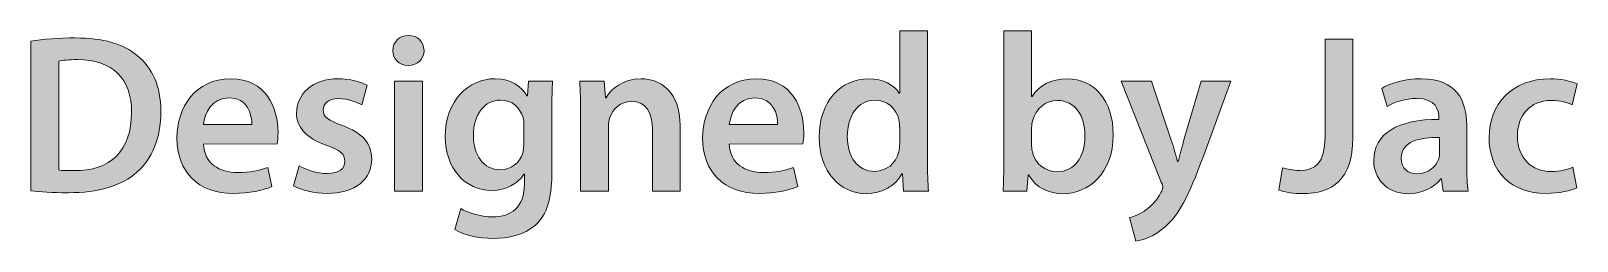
# Model space of a CAD drawing. Header units: inches. Extents: x 589 to 2016, y -1839 to -951.
# Drawn here: x 1193.7 to 1245.6, y -1159.7 to -1152.7 of the extents above; entities that cross this region are included whole.
import ezdxf

# ---------------------------------------------------------------- set-up
doc = ezdxf.new("R2010")
doc.units = ezdxf.units.IN
doc.header["$MEASUREMENT"] = 0
doc.layers.add('Layer 1', color=7, linetype='Continuous')

# ---------------------------------------------------------------- blocks, each defined once
blk = doc.blocks.new('block 316')
at = {"layer": 'Layer 1', "true_color": 0x010101}
h = blk.add_hatch(color=18, dxfattribs=at)
h.dxf.hatch_style = 2
edge = h.paths.add_edge_path()
edge.add_spline(control_points=[(1206.917, -1153.334), (1206.917, -1153.614), (1206.712, -1153.833), (1206.387, -1153.833), (1206.077, -1153.833), (1205.873, -1153.615), (1205.873, -1153.334), (1205.873, -1153.047), (1206.085, -1152.828), (1206.395, -1152.828), (1206.713, -1152.828), (1206.909, -1153.047), (1206.917, -1153.334)], knot_values=[0, 0, 0, 0, 1, 1, 1, 2, 2, 2, 3, 3, 3, 4, 4, 4, 4], degree=3, periodic=1)
h.paths.add_polyline_path([(1205.926, -1158.046), (1205.926, -1154.363), (1206.864, -1154.363), (1206.864, -1158.046)])
h = blk.add_hatch(color=18, dxfattribs=at)
h.dxf.hatch_style = 2
edge = h.paths.add_edge_path()
edge.add_spline(control_points=[(1223.787, -1152.676), (1223.787, -1152.676), (1223.787, -1157.01), (1223.787, -1157.01), (1223.787, -1157.388), (1223.802, -1157.796), (1223.818, -1158.046), (1223.818, -1158.046), (1222.985, -1158.046), (1222.985, -1158.046), (1222.985, -1158.046), (1222.948, -1157.463), (1222.948, -1157.463), (1222.948, -1157.463), (1222.933, -1157.463), (1222.933, -1157.463), (1222.714, -1157.871), (1222.268, -1158.129), (1221.731, -1158.129), (1220.853, -1158.129), (1220.158, -1157.38), (1220.158, -1156.246), (1220.15, -1155.013), (1220.922, -1154.28), (1221.807, -1154.28), (1222.314, -1154.28), (1222.676, -1154.491), (1222.843, -1154.764), (1222.843, -1154.764), (1222.858, -1154.764), (1222.858, -1154.764), (1222.858, -1154.764), (1222.858, -1152.677), (1222.858, -1152.677), (1222.858, -1152.677), (1223.787, -1152.677), (1223.787, -1152.677), (1223.787, -1152.677), (1223.787, -1152.676), (1223.787, -1152.676)], knot_values=[0, 0, 0, 0, 1, 1, 1, 2, 2, 2, 3, 3, 3, 4, 4, 4, 5, 5, 5, 6, 6, 6, 7, 7, 7, 8, 8, 8, 9, 9, 9, 10, 10, 10, 11, 11, 11, 12, 12, 12, 13, 13, 13, 13], degree=3, periodic=1)
edge = h.paths.add_edge_path()
edge.add_spline(control_points=[(1222.856, -1155.898), (1222.856, -1155.822), (1222.849, -1155.731), (1222.834, -1155.657), (1222.749, -1155.293), (1222.455, -1154.998), (1222.032, -1154.998), (1221.435, -1154.998), (1221.102, -1155.527), (1221.102, -1156.216), (1221.102, -1156.889), (1221.435, -1157.381), (1222.025, -1157.381), (1222.403, -1157.381), (1222.736, -1157.124), (1222.827, -1156.723), (1222.849, -1156.639), (1222.857, -1156.549), (1222.857, -1156.45), (1222.857, -1156.45), (1222.857, -1155.898), (1222.857, -1155.898), (1222.857, -1155.898), (1222.856, -1155.898), (1222.856, -1155.898)], knot_values=[0, 0, 0, 0, 1, 1, 1, 2, 2, 2, 3, 3, 3, 4, 4, 4, 5, 5, 5, 6, 6, 6, 7, 7, 7, 8, 8, 8, 8], degree=3, periodic=1)
h = blk.add_hatch(color=18, dxfattribs=at)
h.dxf.hatch_style = 2
edge = h.paths.add_edge_path()
edge.add_spline(control_points=[(1226.32, -1158.046), (1226.335, -1157.796), (1226.35, -1157.388), (1226.35, -1157.009), (1226.35, -1157.009), (1226.35, -1152.677), (1226.35, -1152.677), (1226.35, -1152.677), (1227.28, -1152.677), (1227.28, -1152.677), (1227.28, -1152.677), (1227.28, -1154.87), (1227.28, -1154.87), (1227.28, -1154.87), (1227.295, -1154.87), (1227.295, -1154.87), (1227.523, -1154.515), (1227.922, -1154.279), (1228.475, -1154.279), (1229.374, -1154.279), (1230.018, -1155.028), (1230.011, -1156.149), (1230.011, -1157.472), (1229.171, -1158.129), (1228.339, -1158.129), (1227.863, -1158.129), (1227.44, -1157.948), (1227.175, -1157.494), (1227.175, -1157.494), (1227.16, -1157.494), (1227.16, -1157.494), (1227.16, -1157.494), (1227.114, -1158.047), (1227.114, -1158.047), (1227.114, -1158.047), (1226.32, -1158.046), (1226.32, -1158.046), (1226.32, -1158.046), (1226.32, -1158.046), (1226.32, -1158.046)], knot_values=[0, 0, 0, 0, 1, 1, 1, 2, 2, 2, 3, 3, 3, 4, 4, 4, 5, 5, 5, 6, 6, 6, 7, 7, 7, 8, 8, 8, 9, 9, 9, 10, 10, 10, 11, 11, 11, 12, 12, 12, 13, 13, 13, 13], degree=3, periodic=1)
edge = h.paths.add_edge_path()
edge.add_spline(control_points=[(1227.28, -1156.526), (1227.28, -1156.601), (1227.287, -1156.677), (1227.303, -1156.744), (1227.401, -1157.115), (1227.726, -1157.394), (1228.127, -1157.394), (1228.709, -1157.394), (1229.065, -1156.925), (1229.065, -1156.184), (1229.065, -1155.534), (1228.755, -1155.005), (1228.135, -1155.005), (1227.757, -1155.005), (1227.417, -1155.277), (1227.31, -1155.686), (1227.295, -1155.753), (1227.28, -1155.836), (1227.28, -1155.928), (1227.28, -1155.928), (1227.28, -1156.526), (1227.28, -1156.526), (1227.28, -1156.526), (1227.28, -1156.526), (1227.28, -1156.526)], knot_values=[0, 0, 0, 0, 1, 1, 1, 2, 2, 2, 3, 3, 3, 4, 4, 4, 5, 5, 5, 6, 6, 6, 7, 7, 7, 8, 8, 8, 8], degree=3, periodic=1)
h = blk.add_hatch(color=18, dxfattribs=at)
h.dxf.hatch_style = 2
edge = h.paths.add_edge_path()
edge.add_spline(control_points=[(1193.745, -1153.018), (1194.153, -1152.949), (1194.674, -1152.911), (1195.226, -1152.911), (1196.179, -1152.911), (1196.837, -1153.108), (1197.306, -1153.501), (1197.798, -1153.902), (1198.101, -1154.507), (1198.101, -1155.375), (1198.101, -1156.284), (1197.791, -1156.964), (1197.306, -1157.402), (1196.8, -1157.864), (1195.991, -1158.098), (1194.999, -1158.098), (1194.455, -1158.098), (1194.047, -1158.067), (1193.745, -1158.03), (1193.745, -1158.03), (1193.745, -1153.018), (1193.745, -1153.018), (1193.745, -1153.018), (1193.745, -1153.018), (1193.745, -1153.018)], knot_values=[0, 0, 0, 0, 1, 1, 1, 2, 2, 2, 3, 3, 3, 4, 4, 4, 5, 5, 5, 6, 6, 6, 7, 7, 7, 8, 8, 8, 8], degree=3, periodic=1)
edge = h.paths.add_edge_path()
edge.add_spline(control_points=[(1194.675, -1157.335), (1194.803, -1157.358), (1195, -1157.358), (1195.189, -1157.358), (1196.399, -1157.365), (1197.117, -1156.7), (1197.117, -1155.405), (1197.125, -1154.279), (1196.474, -1153.636), (1195.31, -1153.636), (1195.015, -1153.636), (1194.803, -1153.658), (1194.675, -1153.688), (1194.675, -1153.688), (1194.675, -1157.335), (1194.675, -1157.335)], knot_values=[0, 0, 0, 0, 1, 1, 1, 2, 2, 2, 3, 3, 3, 4, 4, 4, 5, 5, 5, 5], degree=3, periodic=1)
h = blk.add_hatch(color=18, dxfattribs=at)
h.dxf.hatch_style = 2
edge = h.paths.add_edge_path()
edge.add_spline(control_points=[(1237.11, -1152.949), (1237.11, -1152.949), (1238.04, -1152.949), (1238.04, -1152.949), (1238.04, -1152.949), (1238.04, -1156.253), (1238.04, -1156.253), (1238.04, -1157.66), (1237.359, -1158.128), (1236.346, -1158.128), (1236.089, -1158.128), (1235.763, -1158.083), (1235.567, -1158.007), (1235.567, -1158.007), (1235.681, -1157.259), (1235.681, -1157.259), (1235.832, -1157.305), (1236.037, -1157.35), (1236.255, -1157.35), (1236.785, -1157.35), (1237.11, -1157.108), (1237.11, -1156.223), (1237.11, -1156.223), (1237.11, -1152.949), (1237.11, -1152.949)], knot_values=[0, 0, 0, 0, 1, 1, 1, 2, 2, 2, 3, 3, 3, 4, 4, 4, 5, 5, 5, 6, 6, 6, 7, 7, 7, 8, 8, 8, 8], degree=3, periodic=1)
h = blk.add_hatch(color=18, dxfattribs=at)
h.dxf.hatch_style = 2
edge = h.paths.add_edge_path()
edge.add_spline(control_points=[(1199.529, -1156.465), (1199.552, -1157.13), (1200.073, -1157.418), (1200.663, -1157.418), (1201.094, -1157.418), (1201.404, -1157.358), (1201.684, -1157.251), (1201.684, -1157.251), (1201.82, -1157.894), (1201.82, -1157.894), (1201.502, -1158.022), (1201.064, -1158.122), (1200.534, -1158.122), (1199.34, -1158.122), (1198.637, -1157.388), (1198.637, -1156.262), (1198.637, -1155.241), (1199.257, -1154.279), (1200.437, -1154.279), (1201.631, -1154.279), (1202.025, -1155.262), (1202.025, -1156.071), (1202.025, -1156.245), (1202.01, -1156.381), (1201.995, -1156.464), (1201.995, -1156.464), (1199.529, -1156.465), (1199.529, -1156.465), (1199.529, -1156.465), (1199.529, -1156.465), (1199.529, -1156.465)], knot_values=[0, 0, 0, 0, 1, 1, 1, 2, 2, 2, 3, 3, 3, 4, 4, 4, 5, 5, 5, 6, 6, 6, 7, 7, 7, 8, 8, 8, 9, 9, 9, 10, 10, 10, 10], degree=3, periodic=1)
edge = h.paths.add_edge_path()
edge.add_spline(control_points=[(1201.148, -1155.815), (1201.155, -1155.475), (1201.004, -1154.915), (1200.384, -1154.915), (1199.809, -1154.915), (1199.567, -1155.437), (1199.529, -1155.815), (1199.529, -1155.815), (1201.148, -1155.815), (1201.148, -1155.815)], knot_values=[0, 0, 0, 0, 1, 1, 1, 2, 2, 2, 3, 3, 3, 3], degree=3, periodic=1)
h = blk.add_hatch(color=18, dxfattribs=at)
h.dxf.hatch_style = 2
edge = h.paths.add_edge_path()
edge.add_spline(control_points=[(1202.728, -1157.191), (1202.939, -1157.319), (1203.34, -1157.455), (1203.673, -1157.455), (1204.081, -1157.455), (1204.263, -1157.289), (1204.263, -1157.047), (1204.263, -1156.799), (1204.112, -1156.669), (1203.658, -1156.51), (1202.94, -1156.262), (1202.638, -1155.868), (1202.645, -1155.436), (1202.645, -1154.786), (1203.182, -1154.28), (1204.036, -1154.28), (1204.445, -1154.28), (1204.801, -1154.387), (1205.012, -1154.498), (1205.012, -1154.498), (1204.831, -1155.157), (1204.831, -1155.157), (1204.672, -1155.066), (1204.377, -1154.945), (1204.052, -1154.945), (1203.719, -1154.945), (1203.538, -1155.104), (1203.538, -1155.331), (1203.538, -1155.565), (1203.712, -1155.678), (1204.181, -1155.845), (1204.846, -1156.086), (1205.156, -1156.427), (1205.164, -1156.971), (1205.164, -1157.636), (1204.642, -1158.121), (1203.667, -1158.121), (1203.221, -1158.121), (1202.82, -1158.014), (1202.548, -1157.864), (1202.548, -1157.864), (1202.728, -1157.191), (1202.728, -1157.191)], knot_values=[0, 0, 0, 0, 1, 1, 1, 2, 2, 2, 3, 3, 3, 4, 4, 4, 5, 5, 5, 6, 6, 6, 7, 7, 7, 8, 8, 8, 9, 9, 9, 10, 10, 10, 11, 11, 11, 12, 12, 12, 13, 13, 13, 14, 14, 14, 14], degree=3, periodic=1)
h = blk.add_hatch(color=18, dxfattribs=at)
h.dxf.hatch_style = 2
edge = h.paths.add_edge_path()
edge.add_spline(control_points=[(1211.227, -1154.363), (1211.212, -1154.612), (1211.197, -1154.915), (1211.197, -1155.422), (1211.197, -1155.422), (1211.197, -1157.509), (1211.197, -1157.509), (1211.197, -1158.281), (1211.038, -1158.833), (1210.652, -1159.18), (1210.267, -1159.52), (1209.737, -1159.626), (1209.231, -1159.626), (1208.762, -1159.626), (1208.263, -1159.529), (1207.946, -1159.331), (1207.946, -1159.331), (1208.15, -1158.627), (1208.15, -1158.627), (1208.384, -1158.764), (1208.777, -1158.906), (1209.224, -1158.906), (1209.828, -1158.906), (1210.283, -1158.589), (1210.283, -1157.796), (1210.283, -1157.796), (1210.283, -1157.478), (1210.283, -1157.478), (1210.283, -1157.478), (1210.267, -1157.478), (1210.267, -1157.478), (1210.055, -1157.803), (1209.677, -1158.022), (1209.194, -1158.022), (1208.278, -1158.022), (1207.628, -1157.266), (1207.628, -1156.222), (1207.628, -1155.011), (1208.414, -1154.278), (1209.299, -1154.278), (1209.858, -1154.278), (1210.191, -1154.551), (1210.365, -1154.853), (1210.365, -1154.853), (1210.381, -1154.853), (1210.381, -1154.853), (1210.381, -1154.853), (1210.418, -1154.361), (1210.418, -1154.361), (1210.418, -1154.361), (1211.227, -1154.361), (1211.227, -1154.361), (1211.227, -1154.361), (1211.227, -1154.363), (1211.227, -1154.363), (1211.227, -1154.363), (1211.227, -1154.363), (1211.227, -1154.363), (1211.227, -1154.363), (1211.227, -1154.363), (1211.227, -1154.363), (1211.227, -1154.363), (1211.227, -1154.363), (1211.227, -1154.363)], knot_values=[0, 0, 0, 0, 1, 1, 1, 2, 2, 2, 3, 3, 3, 4, 4, 4, 5, 5, 5, 6, 6, 6, 7, 7, 7, 8, 8, 8, 9, 9, 9, 10, 10, 10, 11, 11, 11, 12, 12, 12, 13, 13, 13, 14, 14, 14, 15, 15, 15, 16, 16, 16, 17, 17, 17, 18, 18, 18, 19, 19, 19, 20, 20, 20, 21, 21, 21, 21], degree=3, periodic=1)
edge = h.paths.add_edge_path()
edge.add_spline(control_points=[(1210.267, -1155.837), (1210.267, -1155.755), (1210.259, -1155.665), (1210.236, -1155.588), (1210.138, -1155.248), (1209.873, -1154.992), (1209.48, -1154.992), (1208.959, -1154.992), (1208.573, -1155.445), (1208.573, -1156.194), (1208.573, -1156.821), (1208.891, -1157.328), (1209.472, -1157.328), (1209.82, -1157.328), (1210.123, -1157.1), (1210.228, -1156.769), (1210.252, -1156.67), (1210.265, -1156.541), (1210.265, -1156.436), (1210.265, -1156.436), (1210.267, -1155.837), (1210.267, -1155.837), (1210.267, -1155.837), (1210.267, -1155.837), (1210.267, -1155.837)], knot_values=[0, 0, 0, 0, 1, 1, 1, 2, 2, 2, 3, 3, 3, 4, 4, 4, 5, 5, 5, 6, 6, 6, 7, 7, 7, 8, 8, 8, 8], degree=3, periodic=1)
h = blk.add_hatch(color=18, dxfattribs=at)
h.dxf.hatch_style = 2
edge = h.paths.add_edge_path()
edge.add_spline(control_points=[(1212.165, -1155.46), (1212.165, -1155.036), (1212.157, -1154.681), (1212.134, -1154.363), (1212.134, -1154.363), (1212.951, -1154.363), (1212.951, -1154.363), (1212.951, -1154.363), (1212.997, -1154.915), (1212.997, -1154.915), (1212.997, -1154.915), (1213.019, -1154.915), (1213.019, -1154.915), (1213.178, -1154.628), (1213.579, -1154.28), (1214.191, -1154.28), (1214.834, -1154.28), (1215.499, -1154.697), (1215.499, -1155.861), (1215.499, -1155.861), (1215.499, -1158.047), (1215.499, -1158.047), (1215.499, -1158.047), (1214.57, -1158.047), (1214.57, -1158.047), (1214.57, -1158.047), (1214.57, -1155.967), (1214.57, -1155.967), (1214.57, -1155.437), (1214.372, -1155.036), (1213.866, -1155.036), (1213.496, -1155.036), (1213.239, -1155.301), (1213.141, -1155.581), (1213.11, -1155.665), (1213.103, -1155.778), (1213.103, -1155.883), (1213.103, -1155.883), (1213.103, -1158.046), (1213.103, -1158.046), (1213.103, -1158.046), (1212.164, -1158.046), (1212.164, -1158.046), (1212.164, -1158.046), (1212.165, -1155.46), (1212.165, -1155.46), (1212.165, -1155.46), (1212.165, -1155.46), (1212.165, -1155.46)], knot_values=[0, 0, 0, 0, 1, 1, 1, 2, 2, 2, 3, 3, 3, 4, 4, 4, 5, 5, 5, 6, 6, 6, 7, 7, 7, 8, 8, 8, 9, 9, 9, 10, 10, 10, 11, 11, 11, 12, 12, 12, 13, 13, 13, 14, 14, 14, 15, 15, 15, 16, 16, 16, 16], degree=3, periodic=1)
h = blk.add_hatch(color=18, dxfattribs=at)
h.dxf.hatch_style = 2
edge = h.paths.add_edge_path()
edge.add_spline(control_points=[(1217.147, -1156.465), (1217.17, -1157.13), (1217.692, -1157.418), (1218.282, -1157.418), (1218.713, -1157.418), (1219.023, -1157.358), (1219.302, -1157.251), (1219.302, -1157.251), (1219.439, -1157.894), (1219.439, -1157.894), (1219.121, -1158.022), (1218.683, -1158.122), (1218.153, -1158.122), (1216.959, -1158.122), (1216.255, -1157.388), (1216.255, -1156.262), (1216.255, -1155.241), (1216.876, -1154.279), (1218.056, -1154.279), (1219.25, -1154.279), (1219.643, -1155.262), (1219.643, -1156.071), (1219.643, -1156.245), (1219.628, -1156.381), (1219.613, -1156.464), (1219.613, -1156.464), (1217.147, -1156.465), (1217.147, -1156.465), (1217.147, -1156.465), (1217.147, -1156.465), (1217.147, -1156.465)], knot_values=[0, 0, 0, 0, 1, 1, 1, 2, 2, 2, 3, 3, 3, 4, 4, 4, 5, 5, 5, 6, 6, 6, 7, 7, 7, 8, 8, 8, 9, 9, 9, 10, 10, 10, 10], degree=3, periodic=1)
edge = h.paths.add_edge_path()
edge.add_spline(control_points=[(1218.766, -1155.815), (1218.773, -1155.475), (1218.622, -1154.915), (1218.001, -1154.915), (1217.427, -1154.915), (1217.185, -1155.437), (1217.147, -1155.815), (1217.147, -1155.815), (1218.766, -1155.815), (1218.766, -1155.815)], knot_values=[0, 0, 0, 0, 1, 1, 1, 2, 2, 2, 3, 3, 3, 3], degree=3, periodic=1)
h = blk.add_hatch(color=18, dxfattribs=at)
h.dxf.hatch_style = 2
edge = h.paths.add_edge_path()
edge.add_spline(control_points=[(1231.295, -1154.363), (1231.295, -1154.363), (1231.96, -1156.336), (1231.96, -1156.336), (1232.036, -1156.563), (1232.112, -1156.843), (1232.165, -1157.055), (1232.165, -1157.055), (1232.187, -1157.055), (1232.187, -1157.055), (1232.247, -1156.843), (1232.315, -1156.571), (1232.384, -1156.328), (1232.384, -1156.328), (1232.959, -1154.363), (1232.959, -1154.363), (1232.959, -1154.363), (1233.957, -1154.363), (1233.957, -1154.363), (1233.957, -1154.363), (1233.035, -1156.874), (1233.035, -1156.874), (1232.528, -1158.25), (1232.188, -1158.863), (1231.749, -1159.241), (1231.387, -1159.566), (1231.008, -1159.687), (1230.774, -1159.717), (1230.774, -1159.717), (1230.562, -1158.931), (1230.562, -1158.931), (1230.72, -1158.893), (1230.917, -1158.81), (1231.106, -1158.673), (1231.28, -1158.56), (1231.484, -1158.342), (1231.613, -1158.092), (1231.65, -1158.023), (1231.673, -1157.97), (1231.673, -1157.924), (1231.673, -1157.887), (1231.666, -1157.834), (1231.62, -1157.743), (1231.62, -1157.743), (1230.274, -1154.363), (1230.274, -1154.363), (1230.274, -1154.363), (1231.294, -1154.363), (1231.294, -1154.363), (1231.294, -1154.363), (1231.295, -1154.363), (1231.295, -1154.363), (1231.295, -1154.363), (1231.295, -1154.363), (1231.295, -1154.363)], knot_values=[0, 0, 0, 0, 1, 1, 1, 2, 2, 2, 3, 3, 3, 4, 4, 4, 5, 5, 5, 6, 6, 6, 7, 7, 7, 8, 8, 8, 9, 9, 9, 10, 10, 10, 11, 11, 11, 12, 12, 12, 13, 13, 13, 14, 14, 14, 15, 15, 15, 16, 16, 16, 17, 17, 17, 18, 18, 18, 18], degree=3, periodic=1)
h = blk.add_hatch(color=18, dxfattribs=at)
h.dxf.hatch_style = 2
edge = h.paths.add_edge_path()
edge.add_spline(control_points=[(1241.072, -1158.046), (1241.072, -1158.046), (1241.012, -1157.636), (1241.012, -1157.636), (1241.012, -1157.636), (1240.99, -1157.636), (1240.99, -1157.636), (1240.762, -1157.924), (1240.377, -1158.129), (1239.9, -1158.129), (1239.159, -1158.129), (1238.743, -1157.592), (1238.743, -1157.033), (1238.743, -1156.102), (1239.567, -1155.634), (1240.928, -1155.641), (1240.928, -1155.641), (1240.928, -1155.58), (1240.928, -1155.58), (1240.928, -1155.339), (1240.831, -1154.937), (1240.18, -1154.937), (1239.818, -1154.937), (1239.439, -1155.051), (1239.191, -1155.209), (1239.191, -1155.209), (1239.009, -1154.605), (1239.009, -1154.605), (1239.281, -1154.437), (1239.757, -1154.279), (1240.34, -1154.279), (1241.519, -1154.279), (1241.86, -1155.027), (1241.86, -1155.829), (1241.86, -1155.829), (1241.86, -1157.16), (1241.86, -1157.16), (1241.86, -1157.492), (1241.875, -1157.818), (1241.912, -1158.046), (1241.912, -1158.046), (1241.072, -1158.046), (1241.072, -1158.046), (1241.072, -1158.046), (1241.072, -1158.046), (1241.072, -1158.046), (1241.072, -1158.046), (1241.072, -1158.046), (1241.072, -1158.046), (1241.072, -1158.046), (1241.072, -1158.046), (1241.072, -1158.046)], knot_values=[0, 0, 0, 0, 1, 1, 1, 2, 2, 2, 3, 3, 3, 4, 4, 4, 5, 5, 5, 6, 6, 6, 7, 7, 7, 8, 8, 8, 9, 9, 9, 10, 10, 10, 11, 11, 11, 12, 12, 12, 13, 13, 13, 14, 14, 14, 15, 15, 15, 16, 16, 16, 17, 17, 17, 17], degree=3, periodic=1)
edge = h.paths.add_edge_path()
edge.add_spline(control_points=[(1240.951, -1156.246), (1240.294, -1156.231), (1239.667, -1156.375), (1239.667, -1156.934), (1239.667, -1157.297), (1239.901, -1157.464), (1240.196, -1157.464), (1240.566, -1157.464), (1240.839, -1157.222), (1240.921, -1156.957), (1240.945, -1156.89), (1240.952, -1156.814), (1240.952, -1156.753), (1240.952, -1156.753), (1240.951, -1156.246), (1240.951, -1156.246), (1240.951, -1156.246), (1240.951, -1156.246), (1240.951, -1156.246)], knot_values=[0, 0, 0, 0, 1, 1, 1, 2, 2, 2, 3, 3, 3, 4, 4, 4, 5, 5, 5, 6, 6, 6, 6], degree=3, periodic=1)
h = blk.add_hatch(color=18, dxfattribs=at)
h.dxf.hatch_style = 2
edge = h.paths.add_edge_path()
edge.add_spline(control_points=[(1245.549, -1157.932), (1245.352, -1158.023), (1244.967, -1158.121), (1244.506, -1158.121), (1243.357, -1158.121), (1242.608, -1157.387), (1242.608, -1156.246), (1242.608, -1155.142), (1243.364, -1154.28), (1244.658, -1154.28), (1244.998, -1154.28), (1245.346, -1154.356), (1245.557, -1154.454), (1245.557, -1154.454), (1245.39, -1155.149), (1245.39, -1155.149), (1245.239, -1155.082), (1245.02, -1155.005), (1244.686, -1155.005), (1243.975, -1155.005), (1243.553, -1155.527), (1243.56, -1156.201), (1243.56, -1156.956), (1244.052, -1157.388), (1244.686, -1157.388), (1245.012, -1157.388), (1245.239, -1157.32), (1245.42, -1157.244), (1245.42, -1157.244), (1245.549, -1157.932), (1245.549, -1157.932)], knot_values=[0, 0, 0, 0, 1, 1, 1, 2, 2, 2, 3, 3, 3, 4, 4, 4, 5, 5, 5, 6, 6, 6, 7, 7, 7, 8, 8, 8, 9, 9, 9, 10, 10, 10, 10], degree=3, periodic=1)
at = {"layer": 'Layer 1', "lineweight": 0}
blk.add_lwpolyline([(1205.926, -1158.046), (1205.926, -1154.363), (1206.864, -1154.363), (1206.864, -1158.046), (1205.926, -1158.046)], dxfattribs=at)
for points, knots in [([(1206.917, -1153.334), (1206.917, -1153.614), (1206.712, -1153.833), (1206.387, -1153.833), (1206.077, -1153.833), (1205.873, -1153.615), (1205.873, -1153.334), (1205.873, -1153.047), (1206.085, -1152.828), (1206.395, -1152.828), (1206.713, -1152.828), (1206.909, -1153.047), (1206.917, -1153.334)], [0, 0, 0, 0, 1, 1, 1, 2, 2, 2, 3, 3, 3, 4, 4, 4, 4]), ([(1223.787, -1152.676), (1223.787, -1152.676), (1223.787, -1157.01), (1223.787, -1157.01), (1223.787, -1157.388), (1223.802, -1157.796), (1223.818, -1158.046), (1223.818, -1158.046), (1222.985, -1158.046), (1222.985, -1158.046), (1222.985, -1158.046), (1222.948, -1157.463), (1222.948, -1157.463), (1222.948, -1157.463), (1222.933, -1157.463), (1222.933, -1157.463), (1222.714, -1157.871), (1222.268, -1158.129), (1221.731, -1158.129), (1220.853, -1158.129), (1220.158, -1157.38), (1220.158, -1156.246), (1220.15, -1155.013), (1220.922, -1154.28), (1221.807, -1154.28), (1222.314, -1154.28), (1222.676, -1154.491), (1222.843, -1154.764), (1222.843, -1154.764), (1222.858, -1154.764), (1222.858, -1154.764), (1222.858, -1154.764), (1222.858, -1152.677), (1222.858, -1152.677), (1222.858, -1152.677), (1223.787, -1152.677), (1223.787, -1152.677), (1223.787, -1152.677), (1223.787, -1152.676), (1223.787, -1152.676)], [0, 0, 0, 0, 1, 1, 1, 2, 2, 2, 3, 3, 3, 4, 4, 4, 5, 5, 5, 6, 6, 6, 7, 7, 7, 8, 8, 8, 9, 9, 9, 10, 10, 10, 11, 11, 11, 12, 12, 12, 13, 13, 13, 13]), ([(1226.32, -1158.046), (1226.335, -1157.796), (1226.35, -1157.388), (1226.35, -1157.009), (1226.35, -1157.009), (1226.35, -1152.677), (1226.35, -1152.677), (1226.35, -1152.677), (1227.28, -1152.677), (1227.28, -1152.677), (1227.28, -1152.677), (1227.28, -1154.87), (1227.28, -1154.87), (1227.28, -1154.87), (1227.295, -1154.87), (1227.295, -1154.87), (1227.523, -1154.515), (1227.922, -1154.279), (1228.475, -1154.279), (1229.374, -1154.279), (1230.018, -1155.028), (1230.011, -1156.149), (1230.011, -1157.472), (1229.171, -1158.129), (1228.339, -1158.129), (1227.863, -1158.129), (1227.44, -1157.948), (1227.175, -1157.494), (1227.175, -1157.494), (1227.16, -1157.494), (1227.16, -1157.494), (1227.16, -1157.494), (1227.114, -1158.047), (1227.114, -1158.047), (1227.114, -1158.047), (1226.32, -1158.046), (1226.32, -1158.046), (1226.32, -1158.046), (1226.32, -1158.046), (1226.32, -1158.046)], [0, 0, 0, 0, 1, 1, 1, 2, 2, 2, 3, 3, 3, 4, 4, 4, 5, 5, 5, 6, 6, 6, 7, 7, 7, 8, 8, 8, 9, 9, 9, 10, 10, 10, 11, 11, 11, 12, 12, 12, 13, 13, 13, 13]), ([(1193.745, -1153.018), (1194.153, -1152.949), (1194.674, -1152.911), (1195.226, -1152.911), (1196.179, -1152.911), (1196.837, -1153.108), (1197.306, -1153.501), (1197.798, -1153.902), (1198.101, -1154.507), (1198.101, -1155.375), (1198.101, -1156.284), (1197.791, -1156.964), (1197.306, -1157.402), (1196.8, -1157.864), (1195.991, -1158.098), (1194.999, -1158.098), (1194.455, -1158.098), (1194.047, -1158.067), (1193.745, -1158.03), (1193.745, -1158.03), (1193.745, -1153.018), (1193.745, -1153.018), (1193.745, -1153.018), (1193.745, -1153.018), (1193.745, -1153.018)], [0, 0, 0, 0, 1, 1, 1, 2, 2, 2, 3, 3, 3, 4, 4, 4, 5, 5, 5, 6, 6, 6, 7, 7, 7, 8, 8, 8, 8]), ([(1237.11, -1152.949), (1237.11, -1152.949), (1238.04, -1152.949), (1238.04, -1152.949), (1238.04, -1152.949), (1238.04, -1156.253), (1238.04, -1156.253), (1238.04, -1157.66), (1237.359, -1158.128), (1236.346, -1158.128), (1236.089, -1158.128), (1235.763, -1158.083), (1235.567, -1158.007), (1235.567, -1158.007), (1235.681, -1157.259), (1235.681, -1157.259), (1235.832, -1157.305), (1236.037, -1157.35), (1236.255, -1157.35), (1236.785, -1157.35), (1237.11, -1157.108), (1237.11, -1156.223), (1237.11, -1156.223), (1237.11, -1152.949), (1237.11, -1152.949)], [0, 0, 0, 0, 1, 1, 1, 2, 2, 2, 3, 3, 3, 4, 4, 4, 5, 5, 5, 6, 6, 6, 7, 7, 7, 8, 8, 8, 8]), ([(1194.675, -1157.335), (1194.803, -1157.358), (1195, -1157.358), (1195.189, -1157.358), (1196.399, -1157.365), (1197.117, -1156.7), (1197.117, -1155.405), (1197.125, -1154.279), (1196.474, -1153.636), (1195.31, -1153.636), (1195.015, -1153.636), (1194.803, -1153.658), (1194.675, -1153.688), (1194.675, -1153.688), (1194.675, -1157.335), (1194.675, -1157.335)], [0, 0, 0, 0, 1, 1, 1, 2, 2, 2, 3, 3, 3, 4, 4, 4, 5, 5, 5, 5]), ([(1199.529, -1156.465), (1199.552, -1157.13), (1200.073, -1157.418), (1200.663, -1157.418), (1201.094, -1157.418), (1201.404, -1157.358), (1201.684, -1157.251), (1201.684, -1157.251), (1201.82, -1157.894), (1201.82, -1157.894), (1201.502, -1158.022), (1201.064, -1158.122), (1200.534, -1158.122), (1199.34, -1158.122), (1198.637, -1157.388), (1198.637, -1156.262), (1198.637, -1155.241), (1199.257, -1154.279), (1200.437, -1154.279), (1201.631, -1154.279), (1202.025, -1155.262), (1202.025, -1156.071), (1202.025, -1156.245), (1202.01, -1156.381), (1201.995, -1156.464), (1201.995, -1156.464), (1199.529, -1156.465), (1199.529, -1156.465), (1199.529, -1156.465), (1199.529, -1156.465), (1199.529, -1156.465)], [0, 0, 0, 0, 1, 1, 1, 2, 2, 2, 3, 3, 3, 4, 4, 4, 5, 5, 5, 6, 6, 6, 7, 7, 7, 8, 8, 8, 9, 9, 9, 10, 10, 10, 10]), ([(1202.728, -1157.191), (1202.939, -1157.319), (1203.34, -1157.455), (1203.673, -1157.455), (1204.081, -1157.455), (1204.263, -1157.289), (1204.263, -1157.047), (1204.263, -1156.799), (1204.112, -1156.669), (1203.658, -1156.51), (1202.94, -1156.262), (1202.638, -1155.868), (1202.645, -1155.436), (1202.645, -1154.786), (1203.182, -1154.28), (1204.036, -1154.28), (1204.445, -1154.28), (1204.801, -1154.387), (1205.012, -1154.498), (1205.012, -1154.498), (1204.831, -1155.157), (1204.831, -1155.157), (1204.672, -1155.066), (1204.377, -1154.945), (1204.052, -1154.945), (1203.719, -1154.945), (1203.538, -1155.104), (1203.538, -1155.331), (1203.538, -1155.565), (1203.712, -1155.678), (1204.181, -1155.845), (1204.846, -1156.086), (1205.156, -1156.427), (1205.164, -1156.971), (1205.164, -1157.636), (1204.642, -1158.121), (1203.667, -1158.121), (1203.221, -1158.121), (1202.82, -1158.014), (1202.548, -1157.864), (1202.548, -1157.864), (1202.728, -1157.191), (1202.728, -1157.191)], [0, 0, 0, 0, 1, 1, 1, 2, 2, 2, 3, 3, 3, 4, 4, 4, 5, 5, 5, 6, 6, 6, 7, 7, 7, 8, 8, 8, 9, 9, 9, 10, 10, 10, 11, 11, 11, 12, 12, 12, 13, 13, 13, 14, 14, 14, 14]), ([(1211.227, -1154.363), (1211.212, -1154.612), (1211.197, -1154.915), (1211.197, -1155.422), (1211.197, -1155.422), (1211.197, -1157.509), (1211.197, -1157.509), (1211.197, -1158.281), (1211.038, -1158.833), (1210.652, -1159.18), (1210.267, -1159.52), (1209.737, -1159.626), (1209.231, -1159.626), (1208.762, -1159.626), (1208.263, -1159.529), (1207.946, -1159.331), (1207.946, -1159.331), (1208.15, -1158.627), (1208.15, -1158.627), (1208.384, -1158.764), (1208.777, -1158.906), (1209.224, -1158.906), (1209.828, -1158.906), (1210.283, -1158.589), (1210.283, -1157.796), (1210.283, -1157.796), (1210.283, -1157.478), (1210.283, -1157.478), (1210.283, -1157.478), (1210.267, -1157.478), (1210.267, -1157.478), (1210.055, -1157.803), (1209.677, -1158.022), (1209.194, -1158.022), (1208.278, -1158.022), (1207.628, -1157.266), (1207.628, -1156.222), (1207.628, -1155.011), (1208.414, -1154.278), (1209.299, -1154.278), (1209.858, -1154.278), (1210.191, -1154.551), (1210.365, -1154.853), (1210.365, -1154.853), (1210.381, -1154.853), (1210.381, -1154.853), (1210.381, -1154.853), (1210.418, -1154.361), (1210.418, -1154.361), (1210.418, -1154.361), (1211.227, -1154.361), (1211.227, -1154.361), (1211.227, -1154.361), (1211.227, -1154.363), (1211.227, -1154.363), (1211.227, -1154.363), (1211.227, -1154.363), (1211.227, -1154.363), (1211.227, -1154.363), (1211.227, -1154.363), (1211.227, -1154.363), (1211.227, -1154.363), (1211.227, -1154.363), (1211.227, -1154.363)], [0, 0, 0, 0, 1, 1, 1, 2, 2, 2, 3, 3, 3, 4, 4, 4, 5, 5, 5, 6, 6, 6, 7, 7, 7, 8, 8, 8, 9, 9, 9, 10, 10, 10, 11, 11, 11, 12, 12, 12, 13, 13, 13, 14, 14, 14, 15, 15, 15, 16, 16, 16, 17, 17, 17, 18, 18, 18, 19, 19, 19, 20, 20, 20, 21, 21, 21, 21]), ([(1212.165, -1155.46), (1212.165, -1155.036), (1212.157, -1154.681), (1212.134, -1154.363), (1212.134, -1154.363), (1212.951, -1154.363), (1212.951, -1154.363), (1212.951, -1154.363), (1212.997, -1154.915), (1212.997, -1154.915), (1212.997, -1154.915), (1213.019, -1154.915), (1213.019, -1154.915), (1213.178, -1154.628), (1213.579, -1154.28), (1214.191, -1154.28), (1214.834, -1154.28), (1215.499, -1154.697), (1215.499, -1155.861), (1215.499, -1155.861), (1215.499, -1158.047), (1215.499, -1158.047), (1215.499, -1158.047), (1214.57, -1158.047), (1214.57, -1158.047), (1214.57, -1158.047), (1214.57, -1155.967), (1214.57, -1155.967), (1214.57, -1155.437), (1214.372, -1155.036), (1213.866, -1155.036), (1213.496, -1155.036), (1213.239, -1155.301), (1213.141, -1155.581), (1213.11, -1155.665), (1213.103, -1155.778), (1213.103, -1155.883), (1213.103, -1155.883), (1213.103, -1158.046), (1213.103, -1158.046), (1213.103, -1158.046), (1212.164, -1158.046), (1212.164, -1158.046), (1212.164, -1158.046), (1212.165, -1155.46), (1212.165, -1155.46), (1212.165, -1155.46), (1212.165, -1155.46), (1212.165, -1155.46)], [0, 0, 0, 0, 1, 1, 1, 2, 2, 2, 3, 3, 3, 4, 4, 4, 5, 5, 5, 6, 6, 6, 7, 7, 7, 8, 8, 8, 9, 9, 9, 10, 10, 10, 11, 11, 11, 12, 12, 12, 13, 13, 13, 14, 14, 14, 15, 15, 15, 16, 16, 16, 16]), ([(1217.147, -1156.465), (1217.17, -1157.13), (1217.692, -1157.418), (1218.282, -1157.418), (1218.713, -1157.418), (1219.023, -1157.358), (1219.302, -1157.251), (1219.302, -1157.251), (1219.439, -1157.894), (1219.439, -1157.894), (1219.121, -1158.022), (1218.683, -1158.122), (1218.153, -1158.122), (1216.959, -1158.122), (1216.255, -1157.388), (1216.255, -1156.262), (1216.255, -1155.241), (1216.876, -1154.279), (1218.056, -1154.279), (1219.25, -1154.279), (1219.643, -1155.262), (1219.643, -1156.071), (1219.643, -1156.245), (1219.628, -1156.381), (1219.613, -1156.464), (1219.613, -1156.464), (1217.147, -1156.465), (1217.147, -1156.465), (1217.147, -1156.465), (1217.147, -1156.465), (1217.147, -1156.465)], [0, 0, 0, 0, 1, 1, 1, 2, 2, 2, 3, 3, 3, 4, 4, 4, 5, 5, 5, 6, 6, 6, 7, 7, 7, 8, 8, 8, 9, 9, 9, 10, 10, 10, 10]), ([(1231.295, -1154.363), (1231.295, -1154.363), (1231.96, -1156.336), (1231.96, -1156.336), (1232.036, -1156.563), (1232.112, -1156.843), (1232.165, -1157.055), (1232.165, -1157.055), (1232.187, -1157.055), (1232.187, -1157.055), (1232.247, -1156.843), (1232.315, -1156.571), (1232.384, -1156.328), (1232.384, -1156.328), (1232.959, -1154.363), (1232.959, -1154.363), (1232.959, -1154.363), (1233.957, -1154.363), (1233.957, -1154.363), (1233.957, -1154.363), (1233.035, -1156.874), (1233.035, -1156.874), (1232.528, -1158.25), (1232.188, -1158.863), (1231.749, -1159.241), (1231.387, -1159.566), (1231.008, -1159.687), (1230.774, -1159.717), (1230.774, -1159.717), (1230.562, -1158.931), (1230.562, -1158.931), (1230.72, -1158.893), (1230.917, -1158.81), (1231.106, -1158.673), (1231.28, -1158.56), (1231.484, -1158.342), (1231.613, -1158.092), (1231.65, -1158.023), (1231.673, -1157.97), (1231.673, -1157.924), (1231.673, -1157.887), (1231.666, -1157.834), (1231.62, -1157.743), (1231.62, -1157.743), (1230.274, -1154.363), (1230.274, -1154.363), (1230.274, -1154.363), (1231.294, -1154.363), (1231.294, -1154.363), (1231.294, -1154.363), (1231.295, -1154.363), (1231.295, -1154.363), (1231.295, -1154.363), (1231.295, -1154.363), (1231.295, -1154.363)], [0, 0, 0, 0, 1, 1, 1, 2, 2, 2, 3, 3, 3, 4, 4, 4, 5, 5, 5, 6, 6, 6, 7, 7, 7, 8, 8, 8, 9, 9, 9, 10, 10, 10, 11, 11, 11, 12, 12, 12, 13, 13, 13, 14, 14, 14, 15, 15, 15, 16, 16, 16, 17, 17, 17, 18, 18, 18, 18]), ([(1241.072, -1158.046), (1241.072, -1158.046), (1241.012, -1157.636), (1241.012, -1157.636), (1241.012, -1157.636), (1240.99, -1157.636), (1240.99, -1157.636), (1240.762, -1157.924), (1240.377, -1158.129), (1239.9, -1158.129), (1239.159, -1158.129), (1238.743, -1157.592), (1238.743, -1157.033), (1238.743, -1156.102), (1239.567, -1155.634), (1240.928, -1155.641), (1240.928, -1155.641), (1240.928, -1155.58), (1240.928, -1155.58), (1240.928, -1155.339), (1240.831, -1154.937), (1240.18, -1154.937), (1239.818, -1154.937), (1239.439, -1155.051), (1239.191, -1155.209), (1239.191, -1155.209), (1239.009, -1154.605), (1239.009, -1154.605), (1239.281, -1154.437), (1239.757, -1154.279), (1240.34, -1154.279), (1241.519, -1154.279), (1241.86, -1155.027), (1241.86, -1155.829), (1241.86, -1155.829), (1241.86, -1157.16), (1241.86, -1157.16), (1241.86, -1157.492), (1241.875, -1157.818), (1241.912, -1158.046), (1241.912, -1158.046), (1241.072, -1158.046), (1241.072, -1158.046), (1241.072, -1158.046), (1241.072, -1158.046), (1241.072, -1158.046), (1241.072, -1158.046), (1241.072, -1158.046), (1241.072, -1158.046), (1241.072, -1158.046), (1241.072, -1158.046), (1241.072, -1158.046)], [0, 0, 0, 0, 1, 1, 1, 2, 2, 2, 3, 3, 3, 4, 4, 4, 5, 5, 5, 6, 6, 6, 7, 7, 7, 8, 8, 8, 9, 9, 9, 10, 10, 10, 11, 11, 11, 12, 12, 12, 13, 13, 13, 14, 14, 14, 15, 15, 15, 16, 16, 16, 17, 17, 17, 17]), ([(1245.549, -1157.932), (1245.352, -1158.023), (1244.967, -1158.121), (1244.506, -1158.121), (1243.357, -1158.121), (1242.608, -1157.387), (1242.608, -1156.246), (1242.608, -1155.142), (1243.364, -1154.28), (1244.658, -1154.28), (1244.998, -1154.28), (1245.346, -1154.356), (1245.557, -1154.454), (1245.557, -1154.454), (1245.39, -1155.149), (1245.39, -1155.149), (1245.239, -1155.082), (1245.02, -1155.005), (1244.686, -1155.005), (1243.975, -1155.005), (1243.553, -1155.527), (1243.56, -1156.201), (1243.56, -1156.956), (1244.052, -1157.388), (1244.686, -1157.388), (1245.012, -1157.388), (1245.239, -1157.32), (1245.42, -1157.244), (1245.42, -1157.244), (1245.549, -1157.932), (1245.549, -1157.932)], [0, 0, 0, 0, 1, 1, 1, 2, 2, 2, 3, 3, 3, 4, 4, 4, 5, 5, 5, 6, 6, 6, 7, 7, 7, 8, 8, 8, 9, 9, 9, 10, 10, 10, 10]), ([(1201.148, -1155.815), (1201.155, -1155.475), (1201.004, -1154.915), (1200.384, -1154.915), (1199.809, -1154.915), (1199.567, -1155.437), (1199.529, -1155.815), (1199.529, -1155.815), (1201.148, -1155.815), (1201.148, -1155.815)], [0, 0, 0, 0, 1, 1, 1, 2, 2, 2, 3, 3, 3, 3]), ([(1210.267, -1155.837), (1210.267, -1155.755), (1210.259, -1155.665), (1210.236, -1155.588), (1210.138, -1155.248), (1209.873, -1154.992), (1209.48, -1154.992), (1208.959, -1154.992), (1208.573, -1155.445), (1208.573, -1156.194), (1208.573, -1156.821), (1208.891, -1157.328), (1209.472, -1157.328), (1209.82, -1157.328), (1210.123, -1157.1), (1210.228, -1156.769), (1210.252, -1156.67), (1210.265, -1156.541), (1210.265, -1156.436), (1210.265, -1156.436), (1210.267, -1155.837), (1210.267, -1155.837), (1210.267, -1155.837), (1210.267, -1155.837), (1210.267, -1155.837)], [0, 0, 0, 0, 1, 1, 1, 2, 2, 2, 3, 3, 3, 4, 4, 4, 5, 5, 5, 6, 6, 6, 7, 7, 7, 8, 8, 8, 8]), ([(1218.766, -1155.815), (1218.773, -1155.475), (1218.622, -1154.915), (1218.001, -1154.915), (1217.427, -1154.915), (1217.185, -1155.437), (1217.147, -1155.815), (1217.147, -1155.815), (1218.766, -1155.815), (1218.766, -1155.815)], [0, 0, 0, 0, 1, 1, 1, 2, 2, 2, 3, 3, 3, 3]), ([(1222.856, -1155.898), (1222.856, -1155.822), (1222.849, -1155.731), (1222.834, -1155.657), (1222.749, -1155.293), (1222.455, -1154.998), (1222.032, -1154.998), (1221.435, -1154.998), (1221.102, -1155.527), (1221.102, -1156.216), (1221.102, -1156.889), (1221.435, -1157.381), (1222.025, -1157.381), (1222.403, -1157.381), (1222.736, -1157.124), (1222.827, -1156.723), (1222.849, -1156.639), (1222.857, -1156.549), (1222.857, -1156.45), (1222.857, -1156.45), (1222.857, -1155.898), (1222.857, -1155.898), (1222.857, -1155.898), (1222.856, -1155.898), (1222.856, -1155.898)], [0, 0, 0, 0, 1, 1, 1, 2, 2, 2, 3, 3, 3, 4, 4, 4, 5, 5, 5, 6, 6, 6, 7, 7, 7, 8, 8, 8, 8]), ([(1227.28, -1156.526), (1227.28, -1156.601), (1227.287, -1156.677), (1227.303, -1156.744), (1227.401, -1157.115), (1227.726, -1157.394), (1228.127, -1157.394), (1228.709, -1157.394), (1229.065, -1156.925), (1229.065, -1156.184), (1229.065, -1155.534), (1228.755, -1155.005), (1228.135, -1155.005), (1227.757, -1155.005), (1227.417, -1155.277), (1227.31, -1155.686), (1227.295, -1155.753), (1227.28, -1155.836), (1227.28, -1155.928), (1227.28, -1155.928), (1227.28, -1156.526), (1227.28, -1156.526), (1227.28, -1156.526), (1227.28, -1156.526), (1227.28, -1156.526)], [0, 0, 0, 0, 1, 1, 1, 2, 2, 2, 3, 3, 3, 4, 4, 4, 5, 5, 5, 6, 6, 6, 7, 7, 7, 8, 8, 8, 8]), ([(1240.951, -1156.246), (1240.294, -1156.231), (1239.667, -1156.375), (1239.667, -1156.934), (1239.667, -1157.297), (1239.901, -1157.464), (1240.196, -1157.464), (1240.566, -1157.464), (1240.839, -1157.222), (1240.921, -1156.957), (1240.945, -1156.89), (1240.952, -1156.814), (1240.952, -1156.753), (1240.952, -1156.753), (1240.951, -1156.246), (1240.951, -1156.246), (1240.951, -1156.246), (1240.951, -1156.246), (1240.951, -1156.246)], [0, 0, 0, 0, 1, 1, 1, 2, 2, 2, 3, 3, 3, 4, 4, 4, 5, 5, 5, 6, 6, 6, 6])]:
    blk.add_open_spline(points, degree=3, knots=knots, dxfattribs=at)
blk = doc.blocks.new('block 312')
at = {"layer": 'Layer 1'}
blk.add_blockref('block 316', (0, 0), dxfattribs=at)

msp = doc.modelspace()

# ---------------------------------------------------------------- block references
at = {"layer": 'Layer 1'}
msp.add_blockref('block 312', (0, 0), dxfattribs=at)

doc.saveas('drawing.dxf')
